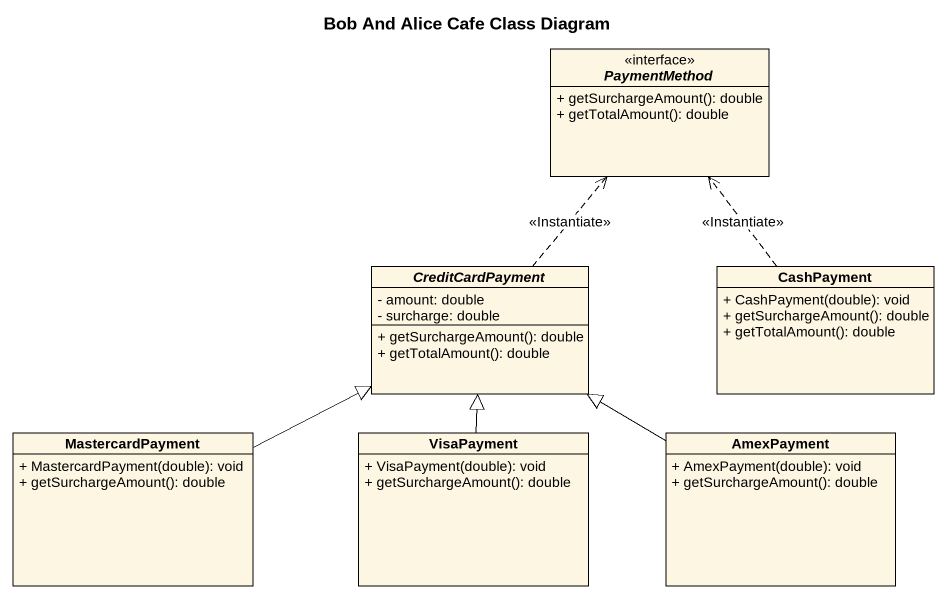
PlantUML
@startuml
title Bob And Alice Cafe Class Diagram
hide circle
hide empty members
skinparam classAttributeIconSize 0
interface PaymentMethod {
  + getSurchargeAmount(): double
  + getTotalAmount(): double
}
abstract class CreditCardPayment {
  - amount: double
  - surcharge: double
  + getSurchargeAmount(): double
  + getTotalAmount(): double
}
class CashPayment {
  + CashPayment(double): void
  + getSurchargeAmount(): double
  + getTotalAmount(): double
}
class MastercardPayment {
  + MastercardPayment(double): void
  + getSurchargeAmount(): double
}
class VisaPayment {
  + VisaPayment(double): void
  + getSurchargeAmount(): double
}
class AmexPayment {
  + AmexPayment(double): void
  + getSurchargeAmount(): double
}
CreditCardPayment .up.> PaymentMethod : <<Instantiate>>
CashPayment .up.> PaymentMethod : <<Instantiate>>
MastercardPayment -right-|> CreditCardPayment
VisaPayment -up-|> CreditCardPayment
AmexPayment -left-|> CreditCardPayment
@enduml
